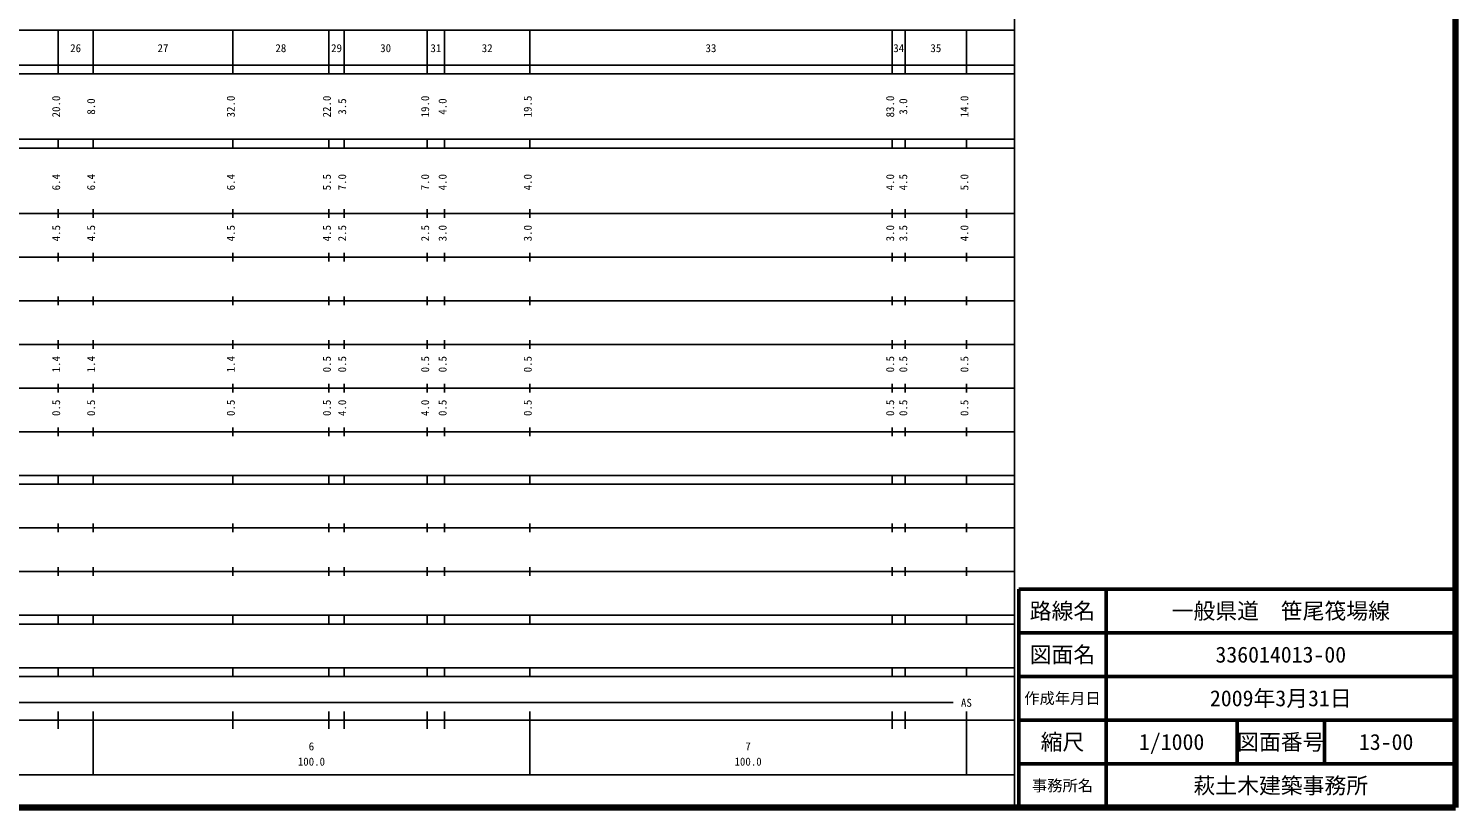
# Model space of a CAD drawing. Units: millimetres on the paper, enlarged 1000 times. Extents: x 40000 to 680000, y 20000 to 380000.
# Drawn here: x 353216 to 680000, y 20000 to 198357 of the extents above; entities that cross this region are included whole.
import ezdxf
from ezdxf.enums import TextEntityAlignment as Align

# ---------------------------------------------------------------- set-up
doc = ezdxf.new("R2010")
doc.units = ezdxf.units.MM
doc.header["$LTSCALE"] = 1000
for name, color, linetype, lineweight in [('M-TTL', 2, 'Continuous', 140), ('M-TTL-BAND', 7, 'Continuous', 25), ('M-TTL-FRAM', 2, 'Continuous', 50), ('M-TTL-LINE', 7, 'Continuous', 50)]:
    doc.layers.add(name, color=color, linetype=linetype, lineweight=lineweight)
doc.layers.add('M-TTL-TXT', color=7, linetype='Continuous')
doc.styles.add('ＭＳ ゴシック', font='')
doc.styles.get('ＭＳ ゴシック').set_extended_font_data('MS Gothic')

msp = doc.modelspace()

# ---------------------------------------------------------------- linework, layer by layer
at = {"layer": 'M-TTL'}
for p, q in [((680000, 20000), (680000, 380000)), ((40000, 20000), (680000, 20000))]:
    msp.add_line(p, q, dxfattribs=at)
at = {"layer": 'M-TTL-BAND'}
for p, q in [((579000, 20000), (579000, 370000)), ((68000, 198000), (579000, 198000)), ((360000, 188000), (360000, 198000)), ((368000, 188000), (368000, 198000)), ((400000, 188000), (400000, 198000)), ((422000, 188000), (422000, 198000)), ((425500, 188000), (425500, 198000)), ((444500, 188000), (444500, 198000)), ((448500, 188000), (448500, 198000)), ((468000, 188000), (468000, 198000)), ((551000, 188000), (551000, 198000)), ((554000, 188000), (554000, 198000)), ((568000, 188000), (568000, 198000)), ((40000, 190000), (579000, 190000)), ((40000, 188000), (579000, 188000)), ((40000, 173000), (579000, 173000)), ((40000, 171000), (579000, 171000)), ((360000, 171000), (360000, 173000)), ((368000, 171000), (368000, 173000)), ((400000, 171000), (400000, 173000)), ((422000, 171000), (422000, 173000)), ((425500, 171000), (425500, 173000)), ((444500, 171000), (444500, 173000)), ((448500, 171000), (448500, 173000)), ((468000, 171000), (468000, 173000)), ((551000, 171000), (551000, 173000)), ((554000, 171000), (554000, 173000)), ((568000, 171000), (568000, 173000)), ((360000, 155000), (360000, 157000)), ((368000, 155000), (368000, 157000)), ((400000, 155000), (400000, 157000)), ((422000, 155000), (422000, 157000)), ((425500, 155000), (425500, 157000)), ((444500, 155000), (444500, 157000)), ((448500, 155000), (448500, 157000)), ((468000, 155000), (468000, 157000)), ((551000, 155000), (551000, 157000)), ((554000, 155000), (554000, 157000)), ((568000, 155000), (568000, 157000)), ((40000, 156000), (579000, 156000)), ((46000, 146000), (579000, 146000)), ((360000, 145000), (360000, 147000)), ((368000, 145000), (368000, 147000)), ((400000, 145000), (400000, 147000)), ((422000, 145000), (422000, 147000)), ((425500, 145000), (425500, 147000)), ((444500, 145000), (444500, 147000)), ((448500, 145000), (448500, 147000)), ((468000, 145000), (468000, 147000)), ((551000, 145000), (551000, 147000)), ((554000, 145000), (554000, 147000)), ((568000, 145000), (568000, 147000)), ((52000, 136000), (579000, 136000)), ((360000, 135000), (360000, 137000)), ((368000, 135000), (368000, 137000)), ((400000, 135000), (400000, 137000)), ((422000, 135000), (422000, 137000)), ((425500, 135000), (425500, 137000)), ((444500, 135000), (444500, 137000)), ((448500, 135000), (448500, 137000)), ((468000, 135000), (468000, 137000)), ((551000, 135000), (551000, 137000)), ((554000, 135000), (554000, 137000)), ((568000, 135000), (568000, 137000)), ((46000, 126000), (579000, 126000)), ((360000, 125000), (360000, 127000)), ((368000, 125000), (368000, 127000)), ((400000, 125000), (400000, 127000)), ((422000, 125000), (422000, 127000)), ((425500, 125000), (425500, 127000)), ((444500, 125000), (444500, 127000)), ((448500, 125000), (448500, 127000)), ((468000, 125000), (468000, 127000)), ((551000, 125000), (551000, 127000)), ((554000, 125000), (554000, 127000)), ((568000, 125000), (568000, 127000)), ((52000, 116000), (579000, 116000)), ((360000, 115000), (360000, 117000)), ((368000, 115000), (368000, 117000)), ((400000, 115000), (400000, 117000)), ((422000, 115000), (422000, 117000)), ((425500, 115000), (425500, 117000)), ((444500, 115000), (444500, 117000)), ((448500, 115000), (448500, 117000)), ((468000, 115000), (468000, 117000)), ((551000, 115000), (551000, 117000)), ((554000, 115000), (554000, 117000)), ((568000, 115000), (568000, 117000)), ((46000, 106000), (579000, 106000)), ((360000, 105000), (360000, 107000)), ((368000, 105000), (368000, 107000)), ((400000, 105000), (400000, 107000)), ((422000, 105000), (422000, 107000)), ((425500, 105000), (425500, 107000)), ((444500, 105000), (444500, 107000)), ((448500, 105000), (448500, 107000)), ((468000, 105000), (468000, 107000)), ((551000, 105000), (551000, 107000)), ((554000, 105000), (554000, 107000)), ((568000, 105000), (568000, 107000)), ((40000, 96000), (579000, 96000)), ((360000, 94000), (360000, 96000)), ((368000, 94000), (368000, 96000)), ((400000, 94000), (400000, 96000)), ((422000, 94000), (422000, 96000)), ((425500, 94000), (425500, 96000)), ((444500, 94000), (444500, 96000)), ((448500, 94000), (448500, 96000)), ((468000, 94000), (468000, 96000)), ((551000, 94000), (551000, 96000)), ((554000, 94000), (554000, 96000)), ((568000, 94000), (568000, 96000)), ((40000, 94000), (579000, 94000)), ((360000, 83000), (360000, 85000)), ((368000, 83000), (368000, 85000)), ((400000, 83000), (400000, 85000)), ((422000, 83000), (422000, 85000)), ((425500, 83000), (425500, 85000)), ((444500, 83000), (444500, 85000)), ((448500, 83000), (448500, 85000)), ((468000, 83000), (468000, 85000)), ((551000, 83000), (551000, 85000)), ((554000, 83000), (554000, 85000)), ((568000, 83000), (568000, 85000)), ((49000, 84000), (579000, 84000)), ((40000, 74000), (579000, 74000)), ((360000, 73000), (360000, 75000)), ((368000, 73000), (368000, 75000)), ((400000, 73000), (400000, 75000)), ((422000, 73000), (422000, 75000)), ((425500, 73000), (425500, 75000)), ((444500, 73000), (444500, 75000)), ((448500, 73000), (448500, 75000)), ((468000, 73000), (468000, 75000)), ((551000, 73000), (551000, 75000)), ((554000, 73000), (554000, 75000)), ((568000, 73000), (568000, 75000)), ((40000, 64000), (579000, 64000)), ((360000, 62000), (360000, 64000)), ((368000, 62000), (368000, 64000)), ((400000, 62000), (400000, 64000)), ((422000, 62000), (422000, 64000)), ((425500, 62000), (425500, 64000)), ((444500, 62000), (444500, 64000)), ((448500, 62000), (448500, 64000)), ((468000, 62000), (468000, 64000)), ((551000, 62000), (551000, 64000)), ((554000, 62000), (554000, 64000)), ((568000, 62000), (568000, 64000)), ((40000, 62000), (579000, 62000)), ((40000, 52000), (579000, 52000)), ((40000, 50000), (579000, 50000)), ((360000, 50000), (360000, 52000)), ((368000, 50000), (368000, 52000)), ((400000, 50000), (400000, 52000)), ((422000, 50000), (422000, 52000)), ((425500, 50000), (425500, 52000)), ((444500, 50000), (444500, 52000)), ((448500, 50000), (448500, 52000)), ((468000, 50000), (468000, 52000)), ((551000, 50000), (551000, 52000)), ((554000, 50000), (554000, 52000)), ((568000, 50000), (568000, 52000)), ((71000, 44000), (565000, 44000)), ((40000, 40000), (579000, 40000)), ((360000, 38000), (360000, 42000)), ((368000, 27500), (368000, 42000)), ((400000, 38000), (400000, 42000)), ((422000, 38000), (422000, 42000)), ((425500, 38000), (425500, 42000)), ((444500, 38000), (444500, 42000)), ((448500, 38000), (448500, 42000)), ((468000, 27500), (468000, 42000)), ((551000, 38000), (551000, 42000)), ((554000, 38000), (554000, 42000)), ((568000, 27500), (568000, 42000)), ((68000, 27500), (579000, 27500))]:
    msp.add_line(p, q, dxfattribs=at)
at = {"layer": 'M-TTL-FRAM'}
for p, q in [((680000, 70000), (580000, 70000)), ((580000, 70000), (580000, 20000))]:
    msp.add_line(p, q, dxfattribs=at)
at = {"layer": 'M-TTL-LINE'}
for p, q in [((600000, 70000), (600000, 20000)), ((680000, 60000), (580000, 60000)), ((680000, 50000), (580000, 50000)), ((680000, 40000), (580000, 40000)), ((630000, 40000), (630000, 30000)), ((650000, 40000), (650000, 30000)), ((680000, 30000), (580000, 30000))]:
    msp.add_line(p, q, dxfattribs=at)

# ---------------------------------------------------------------- texts
at = {"layer": 'M-TTL-BAND', "style": 'ＭＳ ゴシック'}
for s, p in [('26', (364000, 192405)), ('27', (384000, 192405)), ('28', (411000, 192405)), ('29', (423750, 192405)), ('30', (435000, 192405)), ('31', (446500, 192405)), ('32', (458250, 192405)), ('33', (509500, 192405)), ('34', (552500, 192405)), ('35', (561000, 192405)), ('AS', (568000, 42500)), ('6', (418000, 32523)), ('7', (518000, 32523)), ('100.0', (418000, 29033)), ('100.0', (518000, 29033))]:
    msp.add_text(s, height=1833, dxfattribs=at).set_placement(p, align=Align.BOTTOM_CENTER)
for s, p in [('20.0', (361000, 180500)), ('8.0', (369000, 180500)), ('32.0', (401000, 180500)), ('22.0', (423000, 180500)), ('3.5', (426500, 180500)), ('19.0', (445500, 180500)), ('4.0', (449500, 180500)), ('19.5', (469000, 180500)), ('83.0', (552000, 180500)), ('3.0', (555000, 180500)), ('14.0', (569000, 180500)), ('6.4', (361000, 163174)), ('6.4', (369000, 163174)), ('6.4', (401000, 163174)), ('5.5', (423000, 163174)), ('7.0', (426500, 163174)), ('7.0', (445500, 163174)), ('4.0', (449500, 163174)), ('4.0', (469000, 163174)), ('4.0', (552000, 163174)), ('4.5', (555000, 163174)), ('5.0', (569000, 163174)), ('4.5', (361000, 151500)), ('4.5', (369000, 151500)), ('4.5', (401000, 151500)), ('4.5', (423000, 151500)), ('2.5', (426500, 151500)), ('2.5', (445500, 151500)), ('3.0', (449500, 151500)), ('3.0', (469000, 151500)), ('3.0', (552000, 151500)), ('3.5', (555000, 151500)), ('4.0', (569000, 151500)), ('1.4', (361000, 121500)), ('1.4', (369000, 121500)), ('1.4', (401000, 121500)), ('0.5', (423000, 121500)), ('0.5', (426500, 121500)), ('0.5', (445500, 121500)), ('0.5', (449500, 121500)), ('0.5', (469000, 121500)), ('0.5', (552000, 121500)), ('0.5', (555000, 121500)), ('0.5', (569000, 121500)), ('0.5', (361000, 111500)), ('0.5', (369000, 111500)), ('0.5', (401000, 111500)), ('0.5', (423000, 111500)), ('4.0', (426500, 111500)), ('4.0', (445500, 111500)), ('0.5', (449500, 111500)), ('0.5', (469000, 111500)), ('0.5', (552000, 111500)), ('0.5', (555000, 111500)), ('0.5', (569000, 111500))]:
    msp.add_text(s, height=1833, rotation=90, dxfattribs=at).set_placement(p, align=Align.BOTTOM_CENTER)
at = {"layer": 'M-TTL-TXT', "style": 'ＭＳ ゴシック'}
for s, height, p in [('路線名', 3666, (590000, 65000)), ('路線名', 3666, (590000, 65000)), ('一般県道\u3000笹尾筏場線', 3666, (640000, 65000)), ('図面名', 3666, (590000, 55000)), ('図面名', 3666, (590000, 55000)), ('336014013-00', 3666, (640000, 55000)), ('作成年月日', 2566, (590000, 45000)), ('作成年月日', 2566, (590000, 45000)), ('2009年3月31日', 3666, (640000, 45000)), ('縮尺', 3666, (590000, 35000)), ('縮尺', 3666, (590000, 35000)), ('1/1000', 3666, (615000, 35000)), ('図面番号', 3666, (640000, 35000)), ('図面番号', 3666, (640000, 35000)), ('13-00', 3666, (664125, 35000)), ('事務所名', 2566, (590000, 25000)), ('事務所名', 2566, (590000, 25000)), ('萩土木建築事務所', 3666, (640000, 25000))]:
    msp.add_text(s, height=height, dxfattribs=at).set_placement(p, align=Align.MIDDLE_CENTER)

doc.saveas('drawing.dxf')
